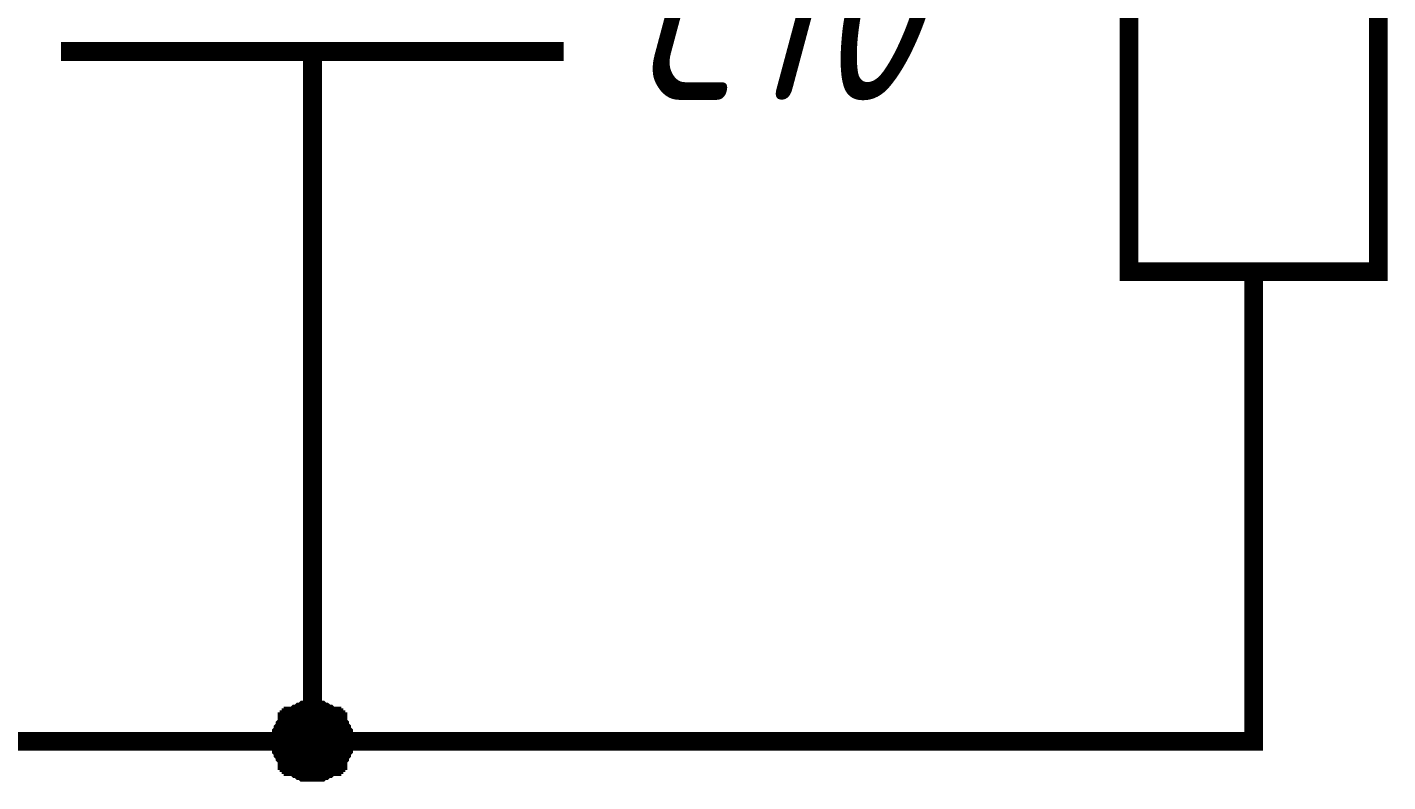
# Model space of a CAD drawing. Header units: millimetres. Extents: x 101 to 942, y 57 to 651.
# Drawn here: x 360.58 to 382.26, y 115.63 to 127.67 of the extents above; entities that cross this region are included whole.
import ezdxf

# ---------------------------------------------------------------- set-up
doc = ezdxf.new("R2010")
doc.units = ezdxf.units.MM
doc.header["$LTSCALE"] = 0.5
doc.layers.add('Sheet', color=255, linetype='Continuous')
doc.styles.add('GOST type A0', font='', dxfattribs={"oblique": 15, "height": 3.5})
doc.styles.get('GOST type A0').set_extended_font_data('GOST type A')

msp = doc.modelspace()

# ---------------------------------------------------------------- linework, layer by layer
at = {"layer": 'Sheet', "color": 7, "const_width": 0.3}
msp.add_lwpolyline([(378.14, 133.771), (382.115, 133.771), (382.115, 123.767), (378.14, 123.767), (378.14, 133.771)], close=True, dxfattribs=at)
at = {"layer": 'Sheet', "color": 7}
for points, const_width in [([(361.121, 127.278), (369.133, 127.278)], 0.3), ([(365.127, 127.278), (365.127, 124.793)], 0.3), ([(365.127, 124.793), (365.127, 116.28), (350.127, 116.28)], 0.3), ([(380.127, 123.767), (380.127, 121.282)], 0.3), ([(380.127, 121.282), (380.127, 116.28), (365.127, 116.28)], 0.3), ([(364.63, 116.28), (364.63, 116.311), (364.63, 116.342), (364.63, 116.342), (364.63, 116.373), (364.63, 116.405), (364.661, 116.436), (364.661, 116.467), (364.661, 116.467), (364.692, 116.498), (364.692, 116.529), (364.692, 116.529), (364.723, 116.56), (364.723, 116.591), (364.754, 116.591), (364.754, 116.622), (364.786, 116.622), (364.786, 116.653), (364.817, 116.653), (364.817, 116.684), (364.848, 116.684), (364.879, 116.715), (364.879, 116.715), (364.91, 116.715), (364.941, 116.746), (364.941, 116.746), (364.972, 116.746), (365.003, 116.777), (365.034, 116.777), (365.065, 116.777), (365.065, 116.777), (365.096, 116.777), (365.127, 116.777)], 0.3), ([(364.63, 116.28), (364.63, 116.311), (364.63, 116.342), (364.63, 116.342), (364.63, 116.373), (364.63, 116.405), (364.661, 116.436), (364.661, 116.467), (364.661, 116.467), (364.692, 116.498), (364.692, 116.529), (364.692, 116.529), (364.723, 116.56), (364.723, 116.591), (364.754, 116.591), (364.754, 116.622), (364.786, 116.622), (364.786, 116.653), (364.817, 116.653), (364.817, 116.684), (364.848, 116.684), (364.879, 116.715), (364.879, 116.715), (364.91, 116.715), (364.941, 116.746), (364.941, 116.746), (364.972, 116.746), (365.003, 116.777), (365.034, 116.777), (365.065, 116.777), (365.065, 116.777), (365.096, 116.777), (365.127, 116.777)], 0.3), ([(364.63, 116.28), (364.63, 116.311), (364.63, 116.342), (364.63, 116.342), (364.63, 116.373), (364.63, 116.405), (364.661, 116.436), (364.661, 116.467), (364.661, 116.467), (364.692, 116.498), (364.692, 116.529), (364.692, 116.529), (364.723, 116.56), (364.723, 116.591), (364.754, 116.591), (364.754, 116.622), (364.786, 116.622), (364.786, 116.653), (364.817, 116.653), (364.817, 116.684), (364.848, 116.684), (364.879, 116.715), (364.879, 116.715), (364.91, 116.715), (364.941, 116.746), (364.941, 116.746), (364.972, 116.746), (365.003, 116.777), (365.034, 116.777), (365.065, 116.777), (365.065, 116.777), (365.096, 116.777), (365.127, 116.777)], 0.3), ([(364.63, 116.28), (364.63, 116.311), (364.63, 116.342), (364.63, 116.342), (364.63, 116.373), (364.63, 116.405), (364.661, 116.436), (364.661, 116.467), (364.661, 116.467), (364.692, 116.498), (364.692, 116.529), (364.692, 116.529), (364.723, 116.56), (364.723, 116.591), (364.754, 116.591), (364.754, 116.622), (364.786, 116.622), (364.786, 116.653), (364.817, 116.653), (364.817, 116.684), (364.848, 116.684), (364.879, 116.715), (364.879, 116.715), (364.91, 116.715), (364.941, 116.746), (364.941, 116.746), (364.972, 116.746), (365.003, 116.777), (365.034, 116.777), (365.065, 116.777), (365.065, 116.777), (365.096, 116.777), (365.127, 116.777)], 0.3), ([(365.127, 116.777), (365.127, 116.777)], 0.3), ([(365.127, 116.777), (365.158, 116.777), (365.189, 116.777), (365.189, 116.777), (365.22, 116.777), (365.251, 116.777), (365.282, 116.746), (365.313, 116.746), (365.313, 116.746), (365.345, 116.715), (365.376, 116.715), (365.376, 116.715), (365.407, 116.684), (365.438, 116.684), (365.438, 116.653), (365.469, 116.653), (365.469, 116.622), (365.5, 116.622), (365.5, 116.591), (365.531, 116.591), (365.531, 116.56), (365.562, 116.529), (365.562, 116.529), (365.562, 116.498), (365.593, 116.467), (365.593, 116.467), (365.593, 116.436), (365.624, 116.405), (365.624, 116.373), (365.624, 116.342), (365.624, 116.342), (365.624, 116.311), (365.624, 116.28)], 0.3), ([(365.127, 116.777), (365.127, 116.777)], 0.3), ([(365.127, 116.777), (365.158, 116.777), (365.189, 116.777), (365.189, 116.777), (365.22, 116.777), (365.251, 116.777), (365.282, 116.746), (365.313, 116.746), (365.313, 116.746), (365.345, 116.715), (365.376, 116.715), (365.376, 116.715), (365.407, 116.684), (365.438, 116.684), (365.438, 116.653), (365.469, 116.653), (365.469, 116.622), (365.5, 116.622), (365.5, 116.591), (365.531, 116.591), (365.531, 116.56), (365.562, 116.529), (365.562, 116.529), (365.562, 116.498), (365.593, 116.467), (365.593, 116.467), (365.593, 116.436), (365.624, 116.405), (365.624, 116.373), (365.624, 116.342), (365.624, 116.342), (365.624, 116.311), (365.624, 116.28)], 0.3), ([(365.127, 116.777), (365.127, 116.777)], 0.3), ([(365.127, 116.777), (365.158, 116.777), (365.189, 116.777), (365.189, 116.777), (365.22, 116.777), (365.251, 116.777), (365.282, 116.746), (365.313, 116.746), (365.313, 116.746), (365.345, 116.715), (365.376, 116.715), (365.376, 116.715), (365.407, 116.684), (365.438, 116.684), (365.438, 116.653), (365.469, 116.653), (365.469, 116.622), (365.5, 116.622), (365.5, 116.591), (365.531, 116.591), (365.531, 116.56), (365.562, 116.529), (365.562, 116.529), (365.562, 116.498), (365.593, 116.467), (365.593, 116.467), (365.593, 116.436), (365.624, 116.405), (365.624, 116.373), (365.624, 116.342), (365.624, 116.342), (365.624, 116.311), (365.624, 116.28)], 0.3), ([(365.127, 116.777), (365.127, 116.777)], 0.3), ([(365.127, 116.777), (365.158, 116.777), (365.189, 116.777), (365.189, 116.777), (365.22, 116.777), (365.251, 116.777), (365.282, 116.746), (365.313, 116.746), (365.313, 116.746), (365.345, 116.715), (365.376, 116.715), (365.376, 116.715), (365.407, 116.684), (365.438, 116.684), (365.438, 116.653), (365.469, 116.653), (365.469, 116.622), (365.5, 116.622), (365.5, 116.591), (365.531, 116.591), (365.531, 116.56), (365.562, 116.529), (365.562, 116.529), (365.562, 116.498), (365.593, 116.467), (365.593, 116.467), (365.593, 116.436), (365.624, 116.405), (365.624, 116.373), (365.624, 116.342), (365.624, 116.342), (365.624, 116.311), (365.624, 116.28)], 0.3), ([(364.63, 116.28), (364.63, 116.311), (364.63, 116.342), (364.63, 116.342), (364.63, 116.373), (364.63, 116.405), (364.661, 116.436), (364.661, 116.467), (364.661, 116.467), (364.692, 116.498), (364.692, 116.529), (364.692, 116.529), (364.723, 116.56), (364.723, 116.591), (364.754, 116.591), (364.754, 116.622), (364.786, 116.622), (364.786, 116.653), (364.817, 116.653), (364.817, 116.684), (364.848, 116.684), (364.879, 116.715), (364.879, 116.715), (364.91, 116.715), (364.941, 116.746), (364.941, 116.746), (364.972, 116.746), (365.003, 116.777), (365.034, 116.777), (365.065, 116.777), (365.065, 116.777), (365.096, 116.777), (365.127, 116.777)], 0.0991), ([(364.63, 116.28), (364.63, 116.311), (364.63, 116.342), (364.63, 116.342), (364.63, 116.373), (364.63, 116.405), (364.661, 116.436), (364.661, 116.467), (364.661, 116.467), (364.692, 116.498), (364.692, 116.529), (364.692, 116.529), (364.723, 116.56), (364.723, 116.591), (364.754, 116.591), (364.754, 116.622), (364.786, 116.622), (364.786, 116.653), (364.817, 116.653), (364.817, 116.684), (364.848, 116.684), (364.879, 116.715), (364.879, 116.715), (364.91, 116.715), (364.941, 116.746), (364.941, 116.746), (364.972, 116.746), (365.003, 116.777), (365.034, 116.777), (365.065, 116.777), (365.065, 116.777), (365.096, 116.777), (365.127, 116.777)], 0.0991), ([(364.63, 116.28), (364.63, 116.311), (364.63, 116.342), (364.63, 116.342), (364.63, 116.373), (364.63, 116.405), (364.661, 116.436), (364.661, 116.467), (364.661, 116.467), (364.692, 116.498), (364.692, 116.529), (364.692, 116.529), (364.723, 116.56), (364.723, 116.591), (364.754, 116.591), (364.754, 116.622), (364.786, 116.622), (364.786, 116.653), (364.817, 116.653), (364.817, 116.684), (364.848, 116.684), (364.879, 116.715), (364.879, 116.715), (364.91, 116.715), (364.941, 116.746), (364.941, 116.746), (364.972, 116.746), (365.003, 116.777), (365.034, 116.777), (365.065, 116.777), (365.065, 116.777), (365.096, 116.777), (365.127, 116.777)], 0.0991), ([(364.63, 116.28), (364.63, 116.311), (364.63, 116.342), (364.63, 116.342), (364.63, 116.373), (364.63, 116.405), (364.661, 116.436), (364.661, 116.467), (364.661, 116.467), (364.692, 116.498), (364.692, 116.529), (364.692, 116.529), (364.723, 116.56), (364.723, 116.591), (364.754, 116.591), (364.754, 116.622), (364.786, 116.622), (364.786, 116.653), (364.817, 116.653), (364.817, 116.684), (364.848, 116.684), (364.879, 116.715), (364.879, 116.715), (364.91, 116.715), (364.941, 116.746), (364.941, 116.746), (364.972, 116.746), (365.003, 116.777), (365.034, 116.777), (365.065, 116.777), (365.065, 116.777), (365.096, 116.777), (365.127, 116.777)], 0.0991), ([(365.127, 116.777), (365.127, 116.777)], 0.0991), ([(365.127, 116.777), (365.158, 116.777), (365.189, 116.777), (365.189, 116.777), (365.22, 116.777), (365.251, 116.777), (365.282, 116.746), (365.313, 116.746), (365.313, 116.746), (365.345, 116.715), (365.376, 116.715), (365.376, 116.715), (365.407, 116.684), (365.438, 116.684), (365.438, 116.653), (365.469, 116.653), (365.469, 116.622), (365.5, 116.622), (365.5, 116.591), (365.531, 116.591), (365.531, 116.56), (365.562, 116.529), (365.562, 116.529), (365.562, 116.498), (365.593, 116.467), (365.593, 116.467), (365.593, 116.436), (365.624, 116.405), (365.624, 116.373), (365.624, 116.342), (365.624, 116.342), (365.624, 116.311), (365.624, 116.28)], 0.0991), ([(365.127, 116.777), (365.127, 116.777)], 0.0991), ([(365.127, 116.777), (365.158, 116.777), (365.189, 116.777), (365.189, 116.777), (365.22, 116.777), (365.251, 116.777), (365.282, 116.746), (365.313, 116.746), (365.313, 116.746), (365.345, 116.715), (365.376, 116.715), (365.376, 116.715), (365.407, 116.684), (365.438, 116.684), (365.438, 116.653), (365.469, 116.653), (365.469, 116.622), (365.5, 116.622), (365.5, 116.591), (365.531, 116.591), (365.531, 116.56), (365.562, 116.529), (365.562, 116.529), (365.562, 116.498), (365.593, 116.467), (365.593, 116.467), (365.593, 116.436), (365.624, 116.405), (365.624, 116.373), (365.624, 116.342), (365.624, 116.342), (365.624, 116.311), (365.624, 116.28)], 0.0991), ([(365.127, 116.777), (365.127, 116.777)], 0.0991), ([(365.127, 116.777), (365.158, 116.777), (365.189, 116.777), (365.189, 116.777), (365.22, 116.777), (365.251, 116.777), (365.282, 116.746), (365.313, 116.746), (365.313, 116.746), (365.345, 116.715), (365.376, 116.715), (365.376, 116.715), (365.407, 116.684), (365.438, 116.684), (365.438, 116.653), (365.469, 116.653), (365.469, 116.622), (365.5, 116.622), (365.5, 116.591), (365.531, 116.591), (365.531, 116.56), (365.562, 116.529), (365.562, 116.529), (365.562, 116.498), (365.593, 116.467), (365.593, 116.467), (365.593, 116.436), (365.624, 116.405), (365.624, 116.373), (365.624, 116.342), (365.624, 116.342), (365.624, 116.311), (365.624, 116.28)], 0.0991), ([(365.127, 116.777), (365.127, 116.777)], 0.0991), ([(365.127, 116.777), (365.158, 116.777), (365.189, 116.777), (365.189, 116.777), (365.22, 116.777), (365.251, 116.777), (365.282, 116.746), (365.313, 116.746), (365.313, 116.746), (365.345, 116.715), (365.376, 116.715), (365.376, 116.715), (365.407, 116.684), (365.438, 116.684), (365.438, 116.653), (365.469, 116.653), (365.469, 116.622), (365.5, 116.622), (365.5, 116.591), (365.531, 116.591), (365.531, 116.56), (365.562, 116.529), (365.562, 116.529), (365.562, 116.498), (365.593, 116.467), (365.593, 116.467), (365.593, 116.436), (365.624, 116.405), (365.624, 116.373), (365.624, 116.342), (365.624, 116.342), (365.624, 116.311), (365.624, 116.28)], 0.0991), ([(365.127, 115.783), (365.096, 115.783), (365.065, 115.783), (365.065, 115.783), (365.034, 115.783), (365.003, 115.783), (364.972, 115.814), (364.941, 115.814), (364.941, 115.814), (364.91, 115.845), (364.879, 115.845), (364.879, 115.845), (364.848, 115.876), (364.817, 115.876), (364.817, 115.907), (364.786, 115.907), (364.786, 115.939), (364.754, 115.939), (364.754, 115.97), (364.723, 115.97), (364.723, 116.001), (364.692, 116.032), (364.692, 116.032), (364.692, 116.063), (364.661, 116.094), (364.661, 116.094), (364.661, 116.125), (364.63, 116.156), (364.63, 116.187), (364.63, 116.218), (364.63, 116.218), (364.63, 116.249), (364.63, 116.28)], 0.3), ([(364.63, 116.28), (364.63, 116.28)], 0.3), ([(365.127, 115.783), (365.096, 115.783), (365.065, 115.783), (365.065, 115.783), (365.034, 115.783), (365.003, 115.783), (364.972, 115.814), (364.941, 115.814), (364.941, 115.814), (364.91, 115.845), (364.879, 115.845), (364.879, 115.845), (364.848, 115.876), (364.817, 115.876), (364.817, 115.907), (364.786, 115.907), (364.786, 115.939), (364.754, 115.939), (364.754, 115.97), (364.723, 115.97), (364.723, 116.001), (364.692, 116.032), (364.692, 116.032), (364.692, 116.063), (364.661, 116.094), (364.661, 116.094), (364.661, 116.125), (364.63, 116.156), (364.63, 116.187), (364.63, 116.218), (364.63, 116.218), (364.63, 116.249), (364.63, 116.28)], 0.3), ([(364.63, 116.28), (364.63, 116.28)], 0.3), ([(365.127, 115.783), (365.096, 115.783), (365.065, 115.783), (365.065, 115.783), (365.034, 115.783), (365.003, 115.783), (364.972, 115.814), (364.941, 115.814), (364.941, 115.814), (364.91, 115.845), (364.879, 115.845), (364.879, 115.845), (364.848, 115.876), (364.817, 115.876), (364.817, 115.907), (364.786, 115.907), (364.786, 115.939), (364.754, 115.939), (364.754, 115.97), (364.723, 115.97), (364.723, 116.001), (364.692, 116.032), (364.692, 116.032), (364.692, 116.063), (364.661, 116.094), (364.661, 116.094), (364.661, 116.125), (364.63, 116.156), (364.63, 116.187), (364.63, 116.218), (364.63, 116.218), (364.63, 116.249), (364.63, 116.28)], 0.3), ([(364.63, 116.28), (364.63, 116.28)], 0.3), ([(365.127, 115.783), (365.096, 115.783), (365.065, 115.783), (365.065, 115.783), (365.034, 115.783), (365.003, 115.783), (364.972, 115.814), (364.941, 115.814), (364.941, 115.814), (364.91, 115.845), (364.879, 115.845), (364.879, 115.845), (364.848, 115.876), (364.817, 115.876), (364.817, 115.907), (364.786, 115.907), (364.786, 115.939), (364.754, 115.939), (364.754, 115.97), (364.723, 115.97), (364.723, 116.001), (364.692, 116.032), (364.692, 116.032), (364.692, 116.063), (364.661, 116.094), (364.661, 116.094), (364.661, 116.125), (364.63, 116.156), (364.63, 116.187), (364.63, 116.218), (364.63, 116.218), (364.63, 116.249), (364.63, 116.28)], 0.3), ([(364.63, 116.28), (364.63, 116.28)], 0.3), ([(365.127, 115.783), (365.096, 115.783), (365.065, 115.783), (365.065, 115.783), (365.034, 115.783), (365.003, 115.783), (364.972, 115.814), (364.941, 115.814), (364.941, 115.814), (364.91, 115.845), (364.879, 115.845), (364.879, 115.845), (364.848, 115.876), (364.817, 115.876), (364.817, 115.907), (364.786, 115.907), (364.786, 115.939), (364.754, 115.939), (364.754, 115.97), (364.723, 115.97), (364.723, 116.001), (364.692, 116.032), (364.692, 116.032), (364.692, 116.063), (364.661, 116.094), (364.661, 116.094), (364.661, 116.125), (364.63, 116.156), (364.63, 116.187), (364.63, 116.218), (364.63, 116.218), (364.63, 116.249), (364.63, 116.28)], 0.0991), ([(364.63, 116.28), (364.63, 116.28)], 0.0991), ([(365.127, 115.783), (365.096, 115.783), (365.065, 115.783), (365.065, 115.783), (365.034, 115.783), (365.003, 115.783), (364.972, 115.814), (364.941, 115.814), (364.941, 115.814), (364.91, 115.845), (364.879, 115.845), (364.879, 115.845), (364.848, 115.876), (364.817, 115.876), (364.817, 115.907), (364.786, 115.907), (364.786, 115.939), (364.754, 115.939), (364.754, 115.97), (364.723, 115.97), (364.723, 116.001), (364.692, 116.032), (364.692, 116.032), (364.692, 116.063), (364.661, 116.094), (364.661, 116.094), (364.661, 116.125), (364.63, 116.156), (364.63, 116.187), (364.63, 116.218), (364.63, 116.218), (364.63, 116.249), (364.63, 116.28)], 0.0991), ([(364.63, 116.28), (364.63, 116.28)], 0.0991), ([(365.127, 115.783), (365.096, 115.783), (365.065, 115.783), (365.065, 115.783), (365.034, 115.783), (365.003, 115.783), (364.972, 115.814), (364.941, 115.814), (364.941, 115.814), (364.91, 115.845), (364.879, 115.845), (364.879, 115.845), (364.848, 115.876), (364.817, 115.876), (364.817, 115.907), (364.786, 115.907), (364.786, 115.939), (364.754, 115.939), (364.754, 115.97), (364.723, 115.97), (364.723, 116.001), (364.692, 116.032), (364.692, 116.032), (364.692, 116.063), (364.661, 116.094), (364.661, 116.094), (364.661, 116.125), (364.63, 116.156), (364.63, 116.187), (364.63, 116.218), (364.63, 116.218), (364.63, 116.249), (364.63, 116.28)], 0.0991), ([(364.63, 116.28), (364.63, 116.28)], 0.0991), ([(365.127, 115.783), (365.096, 115.783), (365.065, 115.783), (365.065, 115.783), (365.034, 115.783), (365.003, 115.783), (364.972, 115.814), (364.941, 115.814), (364.941, 115.814), (364.91, 115.845), (364.879, 115.845), (364.879, 115.845), (364.848, 115.876), (364.817, 115.876), (364.817, 115.907), (364.786, 115.907), (364.786, 115.939), (364.754, 115.939), (364.754, 115.97), (364.723, 115.97), (364.723, 116.001), (364.692, 116.032), (364.692, 116.032), (364.692, 116.063), (364.661, 116.094), (364.661, 116.094), (364.661, 116.125), (364.63, 116.156), (364.63, 116.187), (364.63, 116.218), (364.63, 116.218), (364.63, 116.249), (364.63, 116.28)], 0.0991), ([(364.63, 116.28), (364.63, 116.28)], 0.0991), ([(365.624, 116.28), (365.624, 116.249), (365.624, 116.218), (365.624, 116.218), (365.624, 116.187), (365.624, 116.156), (365.593, 116.125), (365.593, 116.094), (365.593, 116.094), (365.562, 116.063), (365.562, 116.032), (365.562, 116.032), (365.531, 116.001), (365.531, 115.97), (365.5, 115.97), (365.5, 115.939), (365.469, 115.939), (365.469, 115.907), (365.438, 115.907), (365.438, 115.876), (365.407, 115.876), (365.376, 115.845), (365.376, 115.845), (365.345, 115.845), (365.313, 115.814), (365.313, 115.814), (365.282, 115.814), (365.251, 115.783), (365.22, 115.783), (365.189, 115.783), (365.189, 115.783), (365.158, 115.783), (365.127, 115.783)], 0.3), ([(365.624, 116.28), (365.624, 116.249), (365.624, 116.218), (365.624, 116.218), (365.624, 116.187), (365.624, 116.156), (365.593, 116.125), (365.593, 116.094), (365.593, 116.094), (365.562, 116.063), (365.562, 116.032), (365.562, 116.032), (365.531, 116.001), (365.531, 115.97), (365.5, 115.97), (365.5, 115.939), (365.469, 115.939), (365.469, 115.907), (365.438, 115.907), (365.438, 115.876), (365.407, 115.876), (365.376, 115.845), (365.376, 115.845), (365.345, 115.845), (365.313, 115.814), (365.313, 115.814), (365.282, 115.814), (365.251, 115.783), (365.22, 115.783), (365.189, 115.783), (365.189, 115.783), (365.158, 115.783), (365.127, 115.783)], 0.3), ([(365.624, 116.28), (365.624, 116.249), (365.624, 116.218), (365.624, 116.218), (365.624, 116.187), (365.624, 116.156), (365.593, 116.125), (365.593, 116.094), (365.593, 116.094), (365.562, 116.063), (365.562, 116.032), (365.562, 116.032), (365.531, 116.001), (365.531, 115.97), (365.5, 115.97), (365.5, 115.939), (365.469, 115.939), (365.469, 115.907), (365.438, 115.907), (365.438, 115.876), (365.407, 115.876), (365.376, 115.845), (365.376, 115.845), (365.345, 115.845), (365.313, 115.814), (365.313, 115.814), (365.282, 115.814), (365.251, 115.783), (365.22, 115.783), (365.189, 115.783), (365.189, 115.783), (365.158, 115.783), (365.127, 115.783)], 0.3), ([(365.624, 116.28), (365.624, 116.249), (365.624, 116.218), (365.624, 116.218), (365.624, 116.187), (365.624, 116.156), (365.593, 116.125), (365.593, 116.094), (365.593, 116.094), (365.562, 116.063), (365.562, 116.032), (365.562, 116.032), (365.531, 116.001), (365.531, 115.97), (365.5, 115.97), (365.5, 115.939), (365.469, 115.939), (365.469, 115.907), (365.438, 115.907), (365.438, 115.876), (365.407, 115.876), (365.376, 115.845), (365.376, 115.845), (365.345, 115.845), (365.313, 115.814), (365.313, 115.814), (365.282, 115.814), (365.251, 115.783), (365.22, 115.783), (365.189, 115.783), (365.189, 115.783), (365.158, 115.783), (365.127, 115.783)], 0.3), ([(365.624, 116.28), (365.624, 116.249), (365.624, 116.218), (365.624, 116.218), (365.624, 116.187), (365.624, 116.156), (365.593, 116.125), (365.593, 116.094), (365.593, 116.094), (365.562, 116.063), (365.562, 116.032), (365.562, 116.032), (365.531, 116.001), (365.531, 115.97), (365.5, 115.97), (365.5, 115.939), (365.469, 115.939), (365.469, 115.907), (365.438, 115.907), (365.438, 115.876), (365.407, 115.876), (365.376, 115.845), (365.376, 115.845), (365.345, 115.845), (365.313, 115.814), (365.313, 115.814), (365.282, 115.814), (365.251, 115.783), (365.22, 115.783), (365.189, 115.783), (365.189, 115.783), (365.158, 115.783), (365.127, 115.783)], 0.0991), ([(365.624, 116.28), (365.624, 116.249), (365.624, 116.218), (365.624, 116.218), (365.624, 116.187), (365.624, 116.156), (365.593, 116.125), (365.593, 116.094), (365.593, 116.094), (365.562, 116.063), (365.562, 116.032), (365.562, 116.032), (365.531, 116.001), (365.531, 115.97), (365.5, 115.97), (365.5, 115.939), (365.469, 115.939), (365.469, 115.907), (365.438, 115.907), (365.438, 115.876), (365.407, 115.876), (365.376, 115.845), (365.376, 115.845), (365.345, 115.845), (365.313, 115.814), (365.313, 115.814), (365.282, 115.814), (365.251, 115.783), (365.22, 115.783), (365.189, 115.783), (365.189, 115.783), (365.158, 115.783), (365.127, 115.783)], 0.0991), ([(365.624, 116.28), (365.624, 116.249), (365.624, 116.218), (365.624, 116.218), (365.624, 116.187), (365.624, 116.156), (365.593, 116.125), (365.593, 116.094), (365.593, 116.094), (365.562, 116.063), (365.562, 116.032), (365.562, 116.032), (365.531, 116.001), (365.531, 115.97), (365.5, 115.97), (365.5, 115.939), (365.469, 115.939), (365.469, 115.907), (365.438, 115.907), (365.438, 115.876), (365.407, 115.876), (365.376, 115.845), (365.376, 115.845), (365.345, 115.845), (365.313, 115.814), (365.313, 115.814), (365.282, 115.814), (365.251, 115.783), (365.22, 115.783), (365.189, 115.783), (365.189, 115.783), (365.158, 115.783), (365.127, 115.783)], 0.0991), ([(365.624, 116.28), (365.624, 116.249), (365.624, 116.218), (365.624, 116.218), (365.624, 116.187), (365.624, 116.156), (365.593, 116.125), (365.593, 116.094), (365.593, 116.094), (365.562, 116.063), (365.562, 116.032), (365.562, 116.032), (365.531, 116.001), (365.531, 115.97), (365.5, 115.97), (365.5, 115.939), (365.469, 115.939), (365.469, 115.907), (365.438, 115.907), (365.438, 115.876), (365.407, 115.876), (365.376, 115.845), (365.376, 115.845), (365.345, 115.845), (365.313, 115.814), (365.313, 115.814), (365.282, 115.814), (365.251, 115.783), (365.22, 115.783), (365.189, 115.783), (365.189, 115.783), (365.158, 115.783), (365.127, 115.783)], 0.0991), ([(365.624, 116.28), (365.624, 116.28), (365.624, 116.28), (365.624, 116.28), (365.624, 116.28), (365.624, 116.28), (365.624, 116.28), (365.624, 116.28), (365.624, 116.28), (365.624, 116.28), (365.624, 116.28), (365.624, 116.28), (365.624, 116.28), (365.624, 116.28), (365.624, 116.28), (365.624, 116.28), (365.624, 116.28), (365.624, 116.28), (365.624, 116.28), (365.624, 116.28), (365.624, 116.28), (365.624, 116.28), (365.624, 116.28), (365.624, 116.28), (365.624, 116.28), (365.624, 116.28), (365.624, 116.28), (365.624, 116.28), (365.624, 116.28), (365.624, 116.28), (365.624, 116.28), (365.624, 116.28), (365.624, 116.28)], 0.3), ([(365.624, 116.28), (365.624, 116.28)], 0.3), ([(365.624, 116.28), (365.624, 116.28), (365.624, 116.28), (365.624, 116.28), (365.624, 116.28), (365.624, 116.28), (365.624, 116.28), (365.624, 116.28), (365.624, 116.28), (365.624, 116.28), (365.624, 116.28), (365.624, 116.28), (365.624, 116.28), (365.624, 116.28), (365.624, 116.28), (365.624, 116.28), (365.624, 116.28), (365.624, 116.28), (365.624, 116.28), (365.624, 116.28), (365.624, 116.28), (365.624, 116.28), (365.624, 116.28), (365.624, 116.28), (365.624, 116.28), (365.624, 116.28), (365.624, 116.28), (365.624, 116.28), (365.624, 116.28), (365.624, 116.28), (365.624, 116.28), (365.624, 116.28), (365.624, 116.28)], 0.3), ([(365.624, 116.28), (365.624, 116.28)], 0.3), ([(365.624, 116.28), (365.624, 116.28), (365.624, 116.28), (365.624, 116.28), (365.624, 116.28), (365.624, 116.28), (365.624, 116.28), (365.624, 116.28), (365.624, 116.28), (365.624, 116.28), (365.624, 116.28), (365.624, 116.28), (365.624, 116.28), (365.624, 116.28), (365.624, 116.28), (365.624, 116.28), (365.624, 116.28), (365.624, 116.28), (365.624, 116.28), (365.624, 116.28), (365.624, 116.28), (365.624, 116.28), (365.624, 116.28), (365.624, 116.28), (365.624, 116.28), (365.624, 116.28), (365.624, 116.28), (365.624, 116.28), (365.624, 116.28), (365.624, 116.28), (365.624, 116.28), (365.624, 116.28), (365.624, 116.28)], 0.3), ([(365.624, 116.28), (365.624, 116.28)], 0.3), ([(365.624, 116.28), (365.624, 116.28), (365.624, 116.28), (365.624, 116.28), (365.624, 116.28), (365.624, 116.28), (365.624, 116.28), (365.624, 116.28), (365.624, 116.28), (365.624, 116.28), (365.624, 116.28), (365.624, 116.28), (365.624, 116.28), (365.624, 116.28), (365.624, 116.28), (365.624, 116.28), (365.624, 116.28), (365.624, 116.28), (365.624, 116.28), (365.624, 116.28), (365.624, 116.28), (365.624, 116.28), (365.624, 116.28), (365.624, 116.28), (365.624, 116.28), (365.624, 116.28), (365.624, 116.28), (365.624, 116.28), (365.624, 116.28), (365.624, 116.28), (365.624, 116.28), (365.624, 116.28), (365.624, 116.28)], 0.3), ([(365.624, 116.28), (365.624, 116.28)], 0.3), ([(365.624, 116.28), (365.624, 116.28), (365.624, 116.28), (365.624, 116.28), (365.624, 116.28), (365.624, 116.28), (365.624, 116.28), (365.624, 116.28), (365.624, 116.28), (365.624, 116.28), (365.624, 116.28), (365.624, 116.28), (365.624, 116.28), (365.624, 116.28), (365.624, 116.28), (365.624, 116.28), (365.624, 116.28), (365.624, 116.28), (365.624, 116.28), (365.624, 116.28), (365.624, 116.28), (365.624, 116.28), (365.624, 116.28), (365.624, 116.28), (365.624, 116.28), (365.624, 116.28), (365.624, 116.28), (365.624, 116.28), (365.624, 116.28), (365.624, 116.28), (365.624, 116.28), (365.624, 116.28), (365.624, 116.28)], 0.0991), ([(365.624, 116.28), (365.624, 116.28)], 0.0991), ([(365.624, 116.28), (365.624, 116.28), (365.624, 116.28), (365.624, 116.28), (365.624, 116.28), (365.624, 116.28), (365.624, 116.28), (365.624, 116.28), (365.624, 116.28), (365.624, 116.28), (365.624, 116.28), (365.624, 116.28), (365.624, 116.28), (365.624, 116.28), (365.624, 116.28), (365.624, 116.28), (365.624, 116.28), (365.624, 116.28), (365.624, 116.28), (365.624, 116.28), (365.624, 116.28), (365.624, 116.28), (365.624, 116.28), (365.624, 116.28), (365.624, 116.28), (365.624, 116.28), (365.624, 116.28), (365.624, 116.28), (365.624, 116.28), (365.624, 116.28), (365.624, 116.28), (365.624, 116.28), (365.624, 116.28)], 0.0991), ([(365.624, 116.28), (365.624, 116.28)], 0.0991), ([(365.624, 116.28), (365.624, 116.28), (365.624, 116.28), (365.624, 116.28), (365.624, 116.28), (365.624, 116.28), (365.624, 116.28), (365.624, 116.28), (365.624, 116.28), (365.624, 116.28), (365.624, 116.28), (365.624, 116.28), (365.624, 116.28), (365.624, 116.28), (365.624, 116.28), (365.624, 116.28), (365.624, 116.28), (365.624, 116.28), (365.624, 116.28), (365.624, 116.28), (365.624, 116.28), (365.624, 116.28), (365.624, 116.28), (365.624, 116.28), (365.624, 116.28), (365.624, 116.28), (365.624, 116.28), (365.624, 116.28), (365.624, 116.28), (365.624, 116.28), (365.624, 116.28), (365.624, 116.28), (365.624, 116.28)], 0.0991), ([(365.624, 116.28), (365.624, 116.28)], 0.0991), ([(365.624, 116.28), (365.624, 116.28), (365.624, 116.28), (365.624, 116.28), (365.624, 116.28), (365.624, 116.28), (365.624, 116.28), (365.624, 116.28), (365.624, 116.28), (365.624, 116.28), (365.624, 116.28), (365.624, 116.28), (365.624, 116.28), (365.624, 116.28), (365.624, 116.28), (365.624, 116.28), (365.624, 116.28), (365.624, 116.28), (365.624, 116.28), (365.624, 116.28), (365.624, 116.28), (365.624, 116.28), (365.624, 116.28), (365.624, 116.28), (365.624, 116.28), (365.624, 116.28), (365.624, 116.28), (365.624, 116.28), (365.624, 116.28), (365.624, 116.28), (365.624, 116.28), (365.624, 116.28), (365.624, 116.28)], 0.0991), ([(365.624, 116.28), (365.624, 116.28)], 0.0991)]:
    msp.add_lwpolyline(points, dxfattribs=dict(at, const_width=const_width))
at = {"layer": 'Sheet', "color": 7, "const_width": 0.508}
msp.add_lwpolyline([(364.809, 116.297, 1), (365.317, 116.297, 1)], format="xyb", close=True, dxfattribs=at)

# ---------------------------------------------------------------- texts
at = {"layer": 'Sheet', "color": 7, "style": 'GOST type A0', "oblique": 15}
msp.add_text('C10', height=3, dxfattribs=at).set_placement((370.127, 126.501))

doc.saveas('drawing.dxf')
